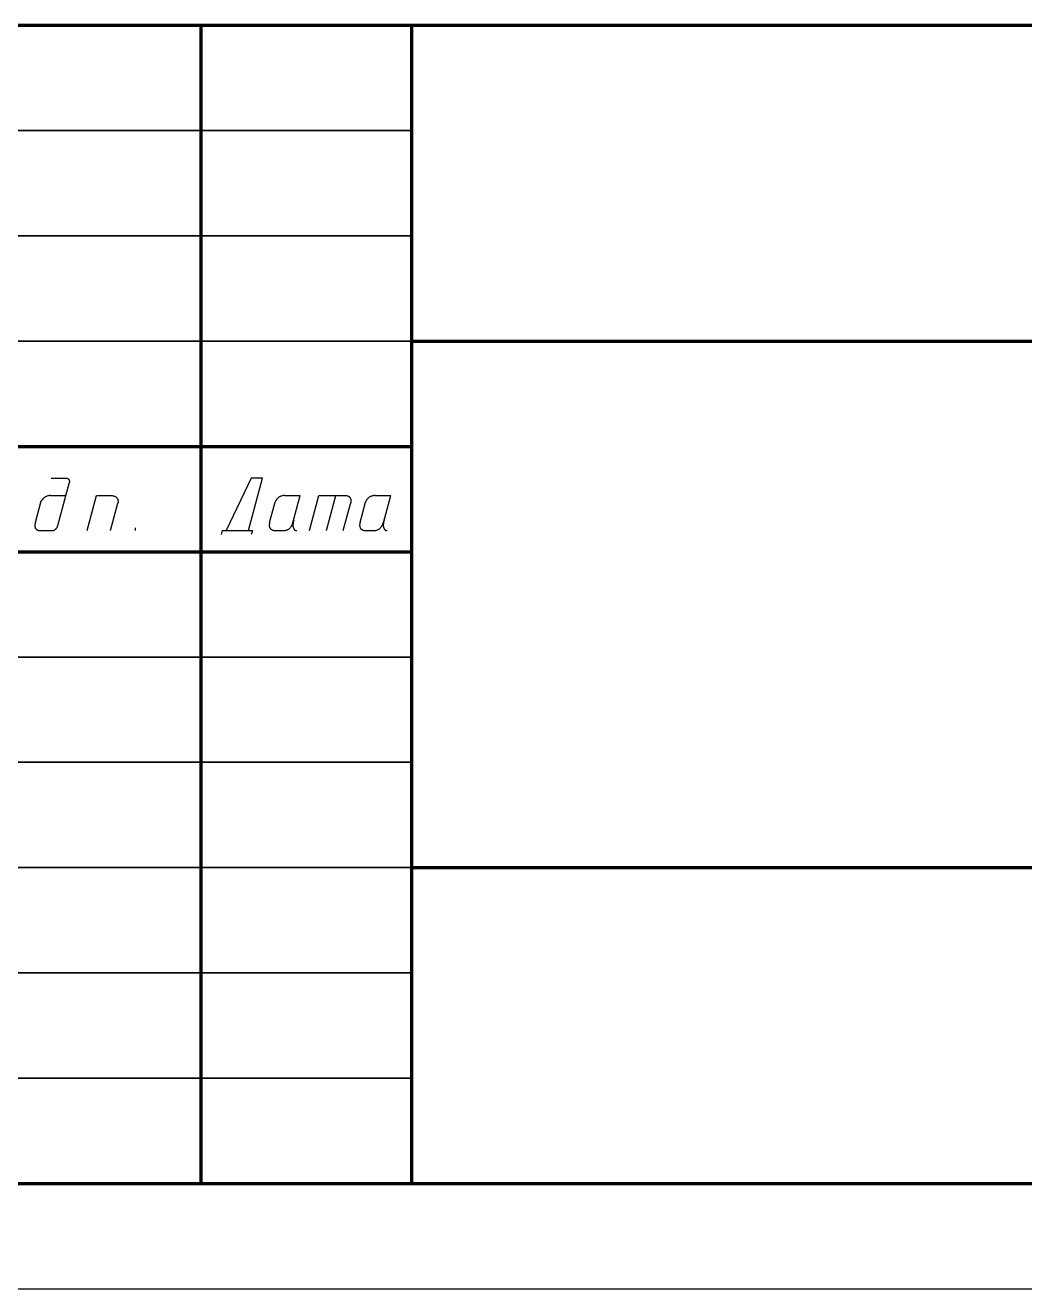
# Model space of a CAD drawing. Extents: x -100 to 346, y -219 to 96.
# Drawn here: x 130.8 to 202, y -218.7 to -128.7 of the extents above; entities that cross this region are included whole.
import ezdxf

# ---------------------------------------------------------------- set-up
doc = ezdxf.new("R2010")
doc.units = 0
doc.layers.get('0').update_dxf_attribs({"linetype": 'CONTINUOUS', "lineweight": 25})

msp = doc.modelspace()

# ---------------------------------------------------------------- linework, layer by layer
at = {"lineweight": 70}
for p, q in [((60.848, -128.656), (338.348, -128.656)), ((143.348, -211.156), (143.348, -128.656)), ((158.348, -211.156), (158.348, -128.656)), ((158.348, -151.156), (338.348, -151.156)), ((60.848, -158.656), (158.348, -158.656)), ((60.848, -166.156), (158.348, -166.156)), ((158.348, -188.656), (338.348, -188.656)), ((-69.652, -211.156), (338.348, -211.156))]:
    msp.add_line(p, q, dxfattribs=at)
at = {"lineweight": 35}
for p, q in [((60.848, -136.156), (158.348, -136.156)), ((60.848, -143.656), (158.348, -143.656)), ((60.848, -151.156), (158.348, -151.156)), ((60.848, -173.656), (158.348, -173.656)), ((60.848, -181.156), (158.348, -181.156)), ((60.848, -188.656), (158.348, -188.656)), ((60.848, -196.156), (158.348, -196.156)), ((60.848, -203.656), (158.348, -203.656))]:
    msp.add_line(p, q, dxfattribs=at)
at = {"linetype": 'CONTINUOUS', "lineweight": 25}
for p, q in [((132.656, -160.906), (133.675, -160.906)), ((133.675, -160.906), (133.71, -160.907)), ((133.71, -160.907), (133.743, -160.91)), ((133.743, -160.91), (133.772, -160.916)), ((133.772, -160.916), (133.8, -160.923)), ((133.8, -160.923), (133.824, -160.932)), ((133.824, -160.932), (133.846, -160.943)), ((133.846, -160.943), (133.866, -160.955)), ((133.866, -160.955), (133.884, -160.968)), ((133.884, -160.968), (133.899, -160.982)), ((133.899, -160.982), (133.913, -160.997)), ((133.913, -160.997), (133.925, -161.013)), ((133.925, -161.013), (133.935, -161.029)), ((133.935, -161.029), (133.944, -161.046)), ((133.944, -161.046), (133.951, -161.063)), ((133.951, -161.063), (133.957, -161.079)), ((133.957, -161.079), (133.962, -161.096)), ((133.962, -161.096), (133.966, -161.112)), ((133.149, -164.291), (133.974, -161.21)), ((133.966, -161.112), (133.968, -161.128)), ((133.968, -161.128), (133.97, -161.143)), ((133.97, -161.143), (133.972, -161.158)), ((133.972, -161.211), (133.971, -161.216)), ((133.971, -161.216), (133.971, -161.22)), ((133.971, -161.22), (133.971, -161.221)), ((133.971, -161.221), (133.972, -161.22)), ((133.972, -161.158), (133.972, -161.171)), ((133.972, -161.171), (133.972, -161.183)), ((133.972, -161.183), (133.972, -161.194)), ((133.972, -161.194), (133.972, -161.203)), ((133.972, -161.203), (133.972, -161.211)), ((133.972, -161.22), (133.973, -161.217)), ((133.973, -161.217), (133.974, -161.21)), ((131.539, -164.079), (131.953, -162.536)), ((131.948, -162.554), (131.95, -162.547)), ((131.948, -162.557), (131.948, -162.554)), ((131.95, -162.558), (131.948, -162.557)), ((131.95, -162.547), (131.953, -162.536)), ((131.952, -162.555), (131.95, -162.558)), ((131.957, -162.549), (131.952, -162.555)), ((131.962, -162.54), (131.957, -162.549)), ((131.969, -162.53), (131.962, -162.54)), ((131.978, -162.517), (131.969, -162.53)), ((131.988, -162.502), (131.978, -162.517)), ((132, -162.485), (131.988, -162.502)), ((132.014, -162.467), (132, -162.485)), ((132.029, -162.448), (132.014, -162.467)), ((132.045, -162.427), (132.029, -162.448)), ((132.064, -162.406), (132.045, -162.427)), ((132.084, -162.385), (132.064, -162.406)), ((132.106, -162.363), (132.084, -162.385)), ((132.129, -162.341), (132.106, -162.363)), ((132.154, -162.319), (132.129, -162.341)), ((132.182, -162.298), (132.154, -162.319)), ((132.211, -162.277), (132.182, -162.298)), ((132.242, -162.257), (132.211, -162.277)), ((132.274, -162.238), (132.242, -162.257)), ((132.309, -162.221), (132.274, -162.238)), ((132.346, -162.205), (132.309, -162.221)), ((132.384, -162.191), (132.346, -162.205)), ((132.425, -162.179), (132.384, -162.191)), ((132.467, -162.169), (132.425, -162.179)), ((132.512, -162.162), (132.467, -162.169)), ((132.559, -162.157), (132.512, -162.162)), ((132.608, -162.156), (132.559, -162.157)), ((132.608, -162.156), (133.721, -162.156)), ((135.224, -164.656), (135.894, -162.156)), ((135.894, -162.156), (136.891, -162.156)), ((136.891, -162.156), (136.953, -162.157)), ((136.891, -164.656), (137.413, -162.708)), ((136.953, -162.157), (137.011, -162.162)), ((137.011, -162.162), (137.064, -162.17)), ((137.064, -162.17), (137.112, -162.18)), ((137.112, -162.18), (137.156, -162.193)), ((137.156, -162.193), (137.196, -162.208)), ((137.196, -162.208), (137.232, -162.225)), ((137.232, -162.225), (137.264, -162.244)), ((137.264, -162.244), (137.292, -162.265)), ((137.292, -162.265), (137.318, -162.287)), ((137.318, -162.287), (137.34, -162.31)), ((137.34, -162.31), (137.359, -162.334)), ((137.359, -162.334), (137.375, -162.359)), ((137.375, -162.359), (137.389, -162.385)), ((137.389, -162.385), (137.401, -162.411)), ((137.401, -162.411), (137.41, -162.437)), ((137.41, -162.437), (137.417, -162.463)), ((137.414, -162.704), (137.413, -162.708)), ((137.416, -162.698), (137.414, -162.704)), ((137.418, -162.688), (137.416, -162.698)), ((137.417, -162.463), (137.422, -162.489)), ((137.42, -162.676), (137.418, -162.688)), ((137.423, -162.662), (137.42, -162.676)), ((137.422, -162.489), (137.426, -162.514)), ((137.425, -162.646), (137.423, -162.662)), ((137.427, -162.627), (137.425, -162.646)), ((137.426, -162.514), (137.428, -162.539)), ((137.428, -162.607), (137.427, -162.627)), ((137.428, -162.539), (137.429, -162.563)), ((137.429, -162.586), (137.428, -162.607)), ((137.429, -162.563), (137.429, -162.586)), ((131.51, -164.231), (131.507, -164.275)), ((131.507, -164.275), (131.507, -164.316)), ((131.507, -164.316), (131.51, -164.353)), ((131.516, -164.184), (131.51, -164.231)), ((131.51, -164.353), (131.515, -164.388)), ((131.515, -164.388), (131.523, -164.42)), ((131.526, -164.133), (131.516, -164.184)), ((131.523, -164.42), (131.532, -164.45)), ((131.539, -164.079), (131.526, -164.133)), ((131.532, -164.45), (131.544, -164.477)), ((131.544, -164.477), (131.558, -164.501)), ((131.558, -164.501), (131.574, -164.523)), ((131.574, -164.523), (131.591, -164.543)), ((131.591, -164.543), (131.609, -164.561)), ((131.609, -164.561), (131.629, -164.577)), ((131.629, -164.577), (131.649, -164.591)), ((131.649, -164.591), (131.67, -164.603)), ((131.67, -164.603), (131.692, -164.613)), ((131.692, -164.613), (131.714, -164.622)), ((131.714, -164.622), (131.736, -164.63)), ((131.736, -164.63), (131.759, -164.637)), ((131.759, -164.637), (131.781, -164.642)), ((131.781, -164.642), (131.803, -164.646)), ((131.803, -164.646), (131.824, -164.649)), ((131.824, -164.649), (131.845, -164.652)), ((131.845, -164.652), (131.865, -164.653)), ((131.865, -164.653), (131.883, -164.655)), ((131.883, -164.655), (131.901, -164.655)), ((131.901, -164.655), (131.916, -164.656)), ((131.916, -164.656), (131.931, -164.656)), ((131.931, -164.656), (131.943, -164.656)), ((131.943, -164.656), (132.726, -164.656)), ((132.726, -164.656), (132.757, -164.655)), ((132.757, -164.655), (132.786, -164.651)), ((132.786, -164.651), (132.814, -164.645)), ((132.814, -164.645), (132.841, -164.637)), ((132.841, -164.637), (132.867, -164.627)), ((132.867, -164.627), (132.891, -164.616)), ((132.891, -164.616), (132.914, -164.603)), ((132.914, -164.603), (132.936, -164.589)), ((132.936, -164.589), (132.957, -164.573)), ((132.957, -164.573), (132.977, -164.557)), ((132.977, -164.557), (132.995, -164.539)), ((132.995, -164.539), (133.012, -164.521)), ((133.012, -164.521), (133.029, -164.503)), ((133.029, -164.503), (133.044, -164.484)), ((133.044, -164.484), (133.058, -164.466)), ((133.058, -164.466), (133.07, -164.447)), ((133.07, -164.447), (133.082, -164.428)), ((133.082, -164.428), (133.093, -164.41)), ((133.093, -164.41), (133.103, -164.393)), ((133.103, -164.393), (133.112, -164.376)), ((133.112, -164.376), (133.12, -164.36)), ((133.12, -164.36), (133.127, -164.345)), ((133.127, -164.345), (133.133, -164.332)), ((133.133, -164.332), (133.138, -164.32)), ((133.138, -164.32), (133.142, -164.309)), ((133.142, -164.309), (133.145, -164.301)), ((133.145, -164.301), (133.148, -164.294)), ((133.148, -164.294), (133.149, -164.29)), ((133.149, -164.29), (133.15, -164.287)), ((133.15, -164.288), (133.149, -164.291)), ((133.15, -164.287), (133.15, -164.288)), ((138.679, -164.656), (138.679, -164.448))]:
    msp.add_line(p, q, dxfattribs=at)
at = {"color": 7, "linetype": 'CONTINUOUS', "lineweight": 25}
for p, q in [((146.914, -160.906), (145.115, -164.656)), ((146.714, -164.656), (147.719, -160.906)), ((147.719, -160.906), (146.914, -160.906)), ((147.684, -161.034), (147.719, -160.906)), ((148.222, -164.083), (148.609, -162.638)), ((148.61, -162.637), (148.609, -162.638)), ((148.611, -162.633), (148.61, -162.637)), ((148.613, -162.626), (148.611, -162.633)), ((148.616, -162.616), (148.613, -162.626)), ((148.621, -162.605), (148.616, -162.616)), ((148.626, -162.591), (148.621, -162.605)), ((148.633, -162.576), (148.626, -162.591)), ((148.641, -162.558), (148.633, -162.576)), ((148.65, -162.54), (148.641, -162.558)), ((148.66, -162.52), (148.65, -162.54)), ((148.672, -162.499), (148.66, -162.52)), ((148.685, -162.477), (148.672, -162.499)), ((148.7, -162.455), (148.685, -162.477)), ((148.717, -162.432), (148.7, -162.455)), ((148.735, -162.409), (148.717, -162.432)), ((148.755, -162.385), (148.735, -162.409)), ((148.776, -162.362), (148.755, -162.385)), ((148.8, -162.339), (148.776, -162.362)), ((148.825, -162.317), (148.8, -162.339)), ((148.852, -162.295), (148.825, -162.317)), ((148.882, -162.274), (148.852, -162.295)), ((148.913, -162.254), (148.882, -162.274)), ((148.946, -162.236), (148.913, -162.254)), ((148.982, -162.219), (148.946, -162.236)), ((149.02, -162.203), (148.982, -162.219)), ((149.06, -162.189), (149.02, -162.203)), ((149.103, -162.178), (149.06, -162.189)), ((149.147, -162.169), (149.103, -162.178)), ((149.195, -162.162), (149.147, -162.169)), ((149.245, -162.157), (149.195, -162.162)), ((149.297, -162.156), (149.245, -162.157)), ((149.297, -162.156), (150.405, -162.156)), ((149.884, -164.099), (150.405, -162.156)), ((151.055, -164.656), (151.725, -162.156)), ((151.725, -162.156), (153.612, -162.156)), ((152.259, -164.656), (152.929, -162.156)), ((153.464, -164.656), (153.975, -162.747)), ((153.612, -162.156), (153.661, -162.158)), ((153.661, -162.158), (153.706, -162.162)), ((153.706, -162.162), (153.747, -162.17)), ((153.747, -162.17), (153.784, -162.181)), ((153.784, -162.181), (153.818, -162.195)), ((153.818, -162.195), (153.848, -162.21)), ((153.848, -162.21), (153.875, -162.228)), ((153.875, -162.228), (153.899, -162.248)), ((153.899, -162.248), (153.92, -162.27)), ((153.92, -162.27), (153.938, -162.293)), ((153.938, -162.293), (153.953, -162.317)), ((153.953, -162.317), (153.966, -162.343)), ((153.966, -162.343), (153.977, -162.369)), ((153.975, -162.748), (153.973, -162.754)), ((153.977, -162.739), (153.975, -162.748)), ((153.977, -162.369), (153.986, -162.396)), ((153.98, -162.727), (153.977, -162.739)), ((153.983, -162.713), (153.98, -162.727)), ((153.987, -162.696), (153.983, -162.713)), ((153.986, -162.396), (153.993, -162.424)), ((153.99, -162.678), (153.987, -162.696)), ((153.994, -162.657), (153.99, -162.678)), ((153.993, -162.424), (153.998, -162.452)), ((153.997, -162.635), (153.994, -162.657)), ((154, -162.612), (153.997, -162.635)), ((153.998, -162.452), (154.001, -162.479)), ((154.002, -162.587), (154, -162.612)), ((154.001, -162.479), (154.003, -162.507)), ((154.003, -162.561), (154.002, -162.587)), ((154.003, -162.507), (154.004, -162.534)), ((154.004, -162.534), (154.003, -162.561)), ((154.657, -164.083), (155.044, -162.638)), ((155.045, -162.637), (155.044, -162.638)), ((155.046, -162.633), (155.045, -162.637)), ((155.048, -162.626), (155.046, -162.633)), ((155.051, -162.616), (155.048, -162.626)), ((155.056, -162.605), (155.051, -162.616)), ((155.061, -162.591), (155.056, -162.605)), ((155.068, -162.576), (155.061, -162.591)), ((155.076, -162.558), (155.068, -162.576)), ((155.085, -162.54), (155.076, -162.558)), ((155.095, -162.52), (155.085, -162.54)), ((155.107, -162.499), (155.095, -162.52)), ((155.121, -162.477), (155.107, -162.499)), ((155.135, -162.455), (155.121, -162.477)), ((155.152, -162.432), (155.135, -162.455)), ((155.17, -162.409), (155.152, -162.432)), ((155.19, -162.385), (155.17, -162.409)), ((155.211, -162.362), (155.19, -162.385)), ((155.235, -162.339), (155.211, -162.362)), ((155.26, -162.317), (155.235, -162.339)), ((155.287, -162.295), (155.26, -162.317)), ((155.317, -162.274), (155.287, -162.295)), ((155.348, -162.254), (155.317, -162.274)), ((155.381, -162.236), (155.348, -162.254)), ((155.417, -162.219), (155.381, -162.236)), ((155.455, -162.203), (155.417, -162.219)), ((155.495, -162.189), (155.455, -162.203)), ((155.538, -162.178), (155.495, -162.189)), ((155.582, -162.169), (155.538, -162.178)), ((155.63, -162.162), (155.582, -162.169)), ((155.68, -162.157), (155.63, -162.162)), ((155.732, -162.156), (155.68, -162.157)), ((155.732, -162.156), (156.84, -162.156)), ((156.32, -164.099), (156.84, -162.156)), ((144.848, -164.656), (144.777, -164.923)), ((144.848, -164.656), (146.99, -164.656)), ((146.99, -164.656), (146.918, -164.923)), ((148.196, -164.234), (148.195, -164.278)), ((148.195, -164.278), (148.198, -164.318)), ((148.201, -164.187), (148.196, -164.234)), ((148.198, -164.318), (148.203, -164.356)), ((148.209, -164.137), (148.201, -164.187)), ((148.203, -164.356), (148.212, -164.39)), ((148.222, -164.083), (148.209, -164.137)), ((148.212, -164.39), (148.223, -164.422)), ((148.223, -164.422), (148.237, -164.451)), ((148.237, -164.451), (148.252, -164.478)), ((148.252, -164.478), (148.27, -164.502)), ((148.27, -164.502), (148.29, -164.524)), ((148.29, -164.524), (148.311, -164.544)), ((148.311, -164.544), (148.333, -164.561)), ((148.333, -164.561), (148.356, -164.577)), ((148.356, -164.577), (148.379, -164.591)), ((148.379, -164.591), (148.404, -164.603)), ((148.404, -164.603), (148.428, -164.614)), ((148.428, -164.614), (148.452, -164.623)), ((148.452, -164.623), (148.476, -164.63)), ((148.476, -164.63), (148.5, -164.637)), ((148.5, -164.637), (148.523, -164.642)), ((148.523, -164.642), (148.545, -164.646)), ((148.545, -164.646), (148.565, -164.649)), ((148.565, -164.649), (148.584, -164.652)), ((148.584, -164.652), (148.601, -164.653)), ((148.601, -164.653), (148.617, -164.655)), ((148.617, -164.655), (148.63, -164.655)), ((148.63, -164.655), (148.64, -164.656)), ((148.64, -164.656), (148.648, -164.656)), ((148.648, -164.656), (148.653, -164.656)), ((148.653, -164.656), (149.193, -164.656)), ((149.193, -164.656), (149.244, -164.654)), ((149.244, -164.654), (149.293, -164.649)), ((149.293, -164.649), (149.339, -164.641)), ((149.339, -164.641), (149.383, -164.631)), ((149.383, -164.631), (149.425, -164.617)), ((149.425, -164.617), (149.465, -164.602)), ((149.465, -164.602), (149.503, -164.584)), ((149.503, -164.584), (149.538, -164.564)), ((149.538, -164.564), (149.572, -164.543)), ((149.572, -164.543), (149.603, -164.52)), ((149.603, -164.52), (149.632, -164.496)), ((149.632, -164.496), (149.66, -164.471)), ((149.66, -164.471), (149.685, -164.445)), ((149.685, -164.445), (149.709, -164.419)), ((149.709, -164.419), (149.731, -164.392)), ((149.731, -164.392), (149.752, -164.365)), ((149.752, -164.365), (149.77, -164.339)), ((149.77, -164.339), (149.787, -164.312)), ((149.787, -164.312), (149.803, -164.286)), ((149.803, -164.286), (149.817, -164.261)), ((149.817, -164.261), (149.829, -164.237)), ((149.829, -164.237), (149.84, -164.214)), ((149.84, -164.214), (149.85, -164.193)), ((149.85, -164.193), (149.858, -164.173)), ((149.858, -164.173), (149.866, -164.155)), ((149.866, -164.155), (149.871, -164.139)), ((149.871, -164.139), (149.876, -164.126)), ((149.876, -164.126), (149.88, -164.115)), ((149.88, -164.115), (149.882, -164.106)), ((149.882, -164.218), (149.88, -164.267)), ((149.88, -164.267), (149.882, -164.312)), ((149.882, -164.106), (149.884, -164.101)), ((149.886, -164.166), (149.882, -164.218)), ((149.882, -164.312), (149.885, -164.353)), ((149.884, -164.101), (149.884, -164.099)), ((149.885, -164.353), (149.891, -164.391)), ((149.893, -164.109), (149.886, -164.166)), ((149.891, -164.391), (149.899, -164.425)), ((149.903, -164.049), (149.893, -164.109)), ((149.899, -164.425), (149.909, -164.457)), ((149.917, -163.984), (149.903, -164.049)), ((149.909, -164.457), (149.92, -164.485)), ((149.934, -163.914), (149.917, -163.984)), ((149.92, -164.485), (149.933, -164.511)), ((149.933, -164.511), (149.946, -164.534)), ((149.946, -164.534), (149.961, -164.554)), ((149.961, -164.554), (149.976, -164.572)), ((149.976, -164.572), (149.992, -164.588)), ((149.992, -164.588), (150.008, -164.601)), ((150.008, -164.601), (150.025, -164.613)), ((150.025, -164.613), (150.041, -164.623)), ((150.041, -164.623), (150.057, -164.631)), ((150.057, -164.631), (150.072, -164.638)), ((150.072, -164.638), (150.086, -164.643)), ((150.086, -164.643), (150.1, -164.647)), ((150.1, -164.647), (150.113, -164.65)), ((150.113, -164.65), (150.124, -164.653)), ((150.124, -164.653), (150.133, -164.654)), ((150.133, -164.654), (150.141, -164.655)), ((150.141, -164.655), (150.147, -164.656)), ((150.147, -164.656), (150.151, -164.656)), ((150.151, -164.656), (150.152, -164.656)), ((154.631, -164.234), (154.63, -164.278)), ((154.63, -164.278), (154.633, -164.318)), ((154.636, -164.187), (154.631, -164.234)), ((154.633, -164.318), (154.638, -164.356)), ((154.644, -164.137), (154.636, -164.187)), ((154.638, -164.356), (154.647, -164.39)), ((154.657, -164.083), (154.644, -164.137)), ((154.647, -164.39), (154.658, -164.422)), ((154.658, -164.422), (154.672, -164.451)), ((154.672, -164.451), (154.687, -164.478)), ((154.687, -164.478), (154.705, -164.502)), ((154.705, -164.502), (154.725, -164.524)), ((154.725, -164.524), (154.746, -164.544)), ((154.746, -164.544), (154.768, -164.561)), ((154.768, -164.561), (154.791, -164.577)), ((154.791, -164.577), (154.814, -164.591)), ((154.814, -164.591), (154.839, -164.603)), ((154.839, -164.603), (154.863, -164.614)), ((154.863, -164.614), (154.887, -164.623)), ((154.887, -164.623), (154.911, -164.63)), ((154.911, -164.63), (154.935, -164.637)), ((154.935, -164.637), (154.958, -164.642)), ((154.958, -164.642), (154.98, -164.646)), ((154.98, -164.646), (155, -164.649)), ((155, -164.649), (155.019, -164.652)), ((155.019, -164.652), (155.036, -164.653)), ((155.036, -164.653), (155.052, -164.655)), ((155.052, -164.655), (155.065, -164.655)), ((155.065, -164.655), (155.075, -164.656)), ((155.075, -164.656), (155.083, -164.656)), ((155.083, -164.656), (155.088, -164.656)), ((155.088, -164.656), (155.628, -164.656)), ((155.628, -164.656), (155.679, -164.654)), ((155.679, -164.654), (155.728, -164.649)), ((155.728, -164.649), (155.774, -164.641)), ((155.774, -164.641), (155.819, -164.631)), ((155.819, -164.631), (155.86, -164.617)), ((155.86, -164.617), (155.9, -164.602)), ((155.9, -164.602), (155.938, -164.584)), ((155.938, -164.584), (155.973, -164.564)), ((155.973, -164.564), (156.007, -164.543)), ((156.007, -164.543), (156.038, -164.52)), ((156.038, -164.52), (156.067, -164.496)), ((156.067, -164.496), (156.095, -164.471)), ((156.095, -164.471), (156.12, -164.445)), ((156.12, -164.445), (156.144, -164.419)), ((156.144, -164.419), (156.166, -164.392)), ((156.166, -164.392), (156.187, -164.365)), ((156.187, -164.365), (156.205, -164.339)), ((156.205, -164.339), (156.222, -164.312)), ((156.222, -164.312), (156.238, -164.286)), ((156.238, -164.286), (156.252, -164.261)), ((156.252, -164.261), (156.264, -164.237)), ((156.264, -164.237), (156.275, -164.214)), ((156.275, -164.214), (156.285, -164.193)), ((156.285, -164.193), (156.293, -164.173)), ((156.293, -164.173), (156.301, -164.155)), ((156.301, -164.155), (156.307, -164.139)), ((156.307, -164.139), (156.311, -164.126)), ((156.311, -164.126), (156.315, -164.115)), ((156.315, -164.115), (156.317, -164.106)), ((156.317, -164.218), (156.315, -164.267)), ((156.315, -164.267), (156.317, -164.312)), ((156.317, -164.106), (156.319, -164.101)), ((156.321, -164.166), (156.317, -164.218)), ((156.317, -164.312), (156.32, -164.353)), ((156.319, -164.101), (156.32, -164.099)), ((156.32, -164.353), (156.326, -164.391)), ((156.328, -164.109), (156.321, -164.166)), ((156.326, -164.391), (156.334, -164.425)), ((156.338, -164.049), (156.328, -164.109)), ((156.334, -164.425), (156.344, -164.457)), ((156.352, -163.984), (156.338, -164.049)), ((156.344, -164.457), (156.355, -164.485)), ((156.369, -163.914), (156.352, -163.984)), ((156.355, -164.485), (156.368, -164.511)), ((156.368, -164.511), (156.381, -164.534)), ((156.381, -164.534), (156.396, -164.554)), ((156.396, -164.554), (156.411, -164.572)), ((156.411, -164.572), (156.427, -164.588)), ((156.427, -164.588), (156.443, -164.601)), ((156.443, -164.601), (156.46, -164.613)), ((156.46, -164.613), (156.476, -164.623)), ((156.476, -164.623), (156.492, -164.631)), ((156.492, -164.631), (156.507, -164.638)), ((156.507, -164.638), (156.521, -164.643)), ((156.521, -164.643), (156.535, -164.647)), ((156.535, -164.647), (156.548, -164.65)), ((156.548, -164.65), (156.559, -164.653)), ((156.559, -164.653), (156.568, -164.654)), ((156.568, -164.654), (156.576, -164.655)), ((156.576, -164.655), (156.582, -164.656)), ((156.582, -164.656), (156.586, -164.656)), ((156.586, -164.656), (156.587, -164.656))]:
    msp.add_line(p, q, dxfattribs=at)
msp.add_line((-99.652, -218.656), (345.848, -218.656))

doc.saveas('drawing.dxf')
